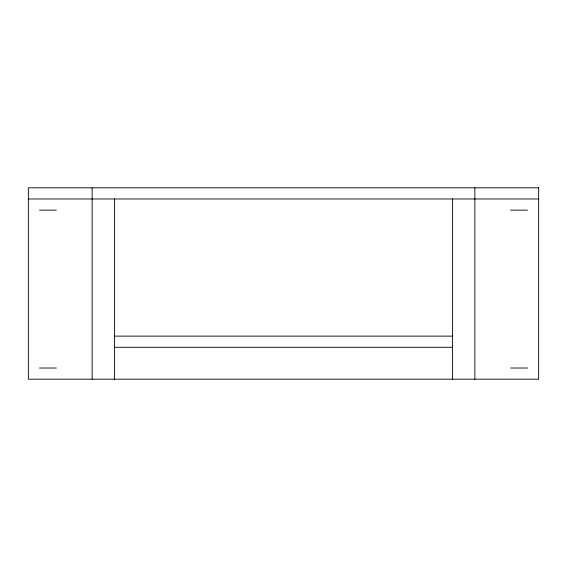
<?xml version="1.0" encoding="UTF-8"?>
<svg xmlns="http://www.w3.org/2000/svg" width="567" height="567" viewBox="0 0 567 567"><rect width="100%" height="100%" fill="white"/><g stroke="black" fill="none" stroke-linecap="round" stroke-linejoin="round"><path stroke-width="0.85" d="M28.35 198.982L538.65 198.982M39.513 210.144L56.346 210.144M510.654 210.144L527.487 210.144M114.463 336.125L452.537 336.125M114.463 347.288L452.537 347.288M39.513 368.018L56.346 368.018M510.654 368.018L527.487 368.018M474.863 187.819L474.863 379.181M452.537 198.982L452.537 379.181M114.463 198.982L114.463 379.181M92.138 187.819L92.138 379.181M538.65 187.819L28.35 187.819L28.35 379.181L538.65 379.181L538.65 187.819"/></g></svg>
